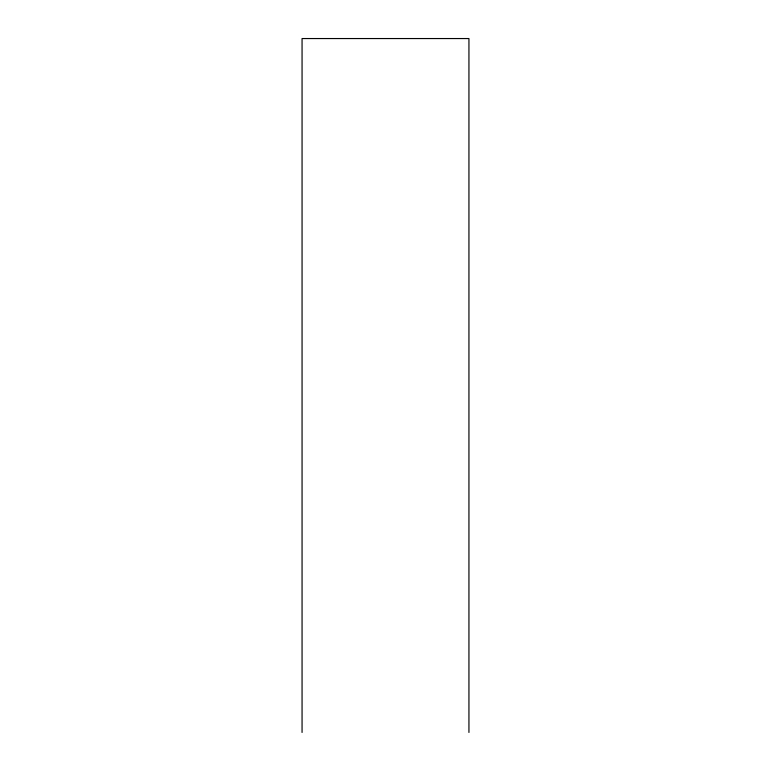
<?xml version="1.0" encoding="UTF-8"?>
<svg xmlns="http://www.w3.org/2000/svg" width="771" height="771" viewBox="0 0 771 771"><rect width="100%" height="100%" fill="white"/><g stroke="black" fill="none" stroke-linecap="round" stroke-linejoin="round"><path stroke-width="1.16" d="M468.941 732.45L468.941 38.55L302.059 38.55L302.059 732.45"/></g></svg>
